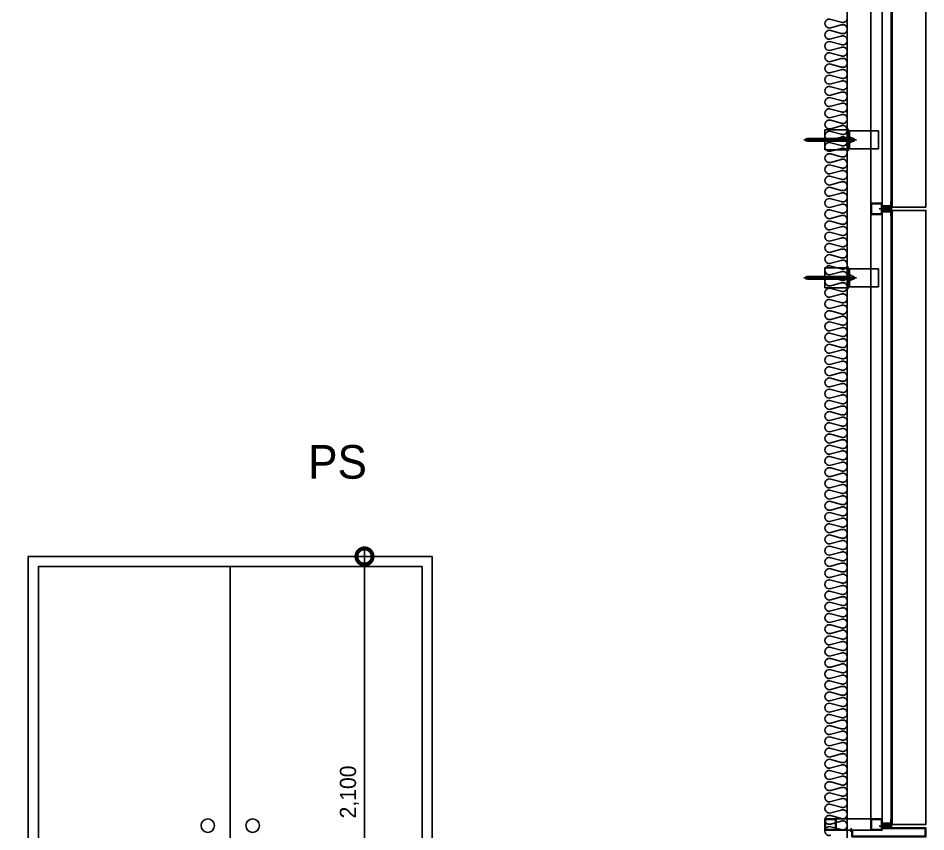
# Model space of a CAD drawing. Header units: millimetres. Extents: x -75040 to 92617, y -36837 to 48530.
# Drawn here: x 41605 to 45650, y 622 to 4250 of the extents above; entities that cross this region are included whole.
import ezdxf
from ezdxf.enums import TextEntityAlignment as Align

# ---------------------------------------------------------------- set-up
doc = ezdxf.new("R2010")
doc.units = ezdxf.units.MM
doc.header["$LTSCALE"] = 60
doc.layers.get('Defpoints').update_dxf_attribs({"color": 151})
for name, color, linetype in [('A-DIM', 7, 'Continuous'), ('A-DOOR-ELE', 5, 'Continuous'), ('A-ELE-9', 9, 'Continuous'), ('A-ETC', 7, 'Continuous'), ('A-ETC-8', 8, 'Continuous'), ('A-FIN', 6, 'Continuous'), ('A-FIN-9', 7, 'Continuous'), ('A-HAT-MATL', 8, 'Continuous')]:
    doc.layers.add(name, color=color, linetype=linetype)
for name, color, linetype, plot in [('NOPLOT', 191, 'Continuous', False), ('NOPLOT-DIM', 191, 'Continuous', False), ('NOPLOT-TEXT', 11, 'Continuous', False)]:
    doc.layers.add(name, color=color, linetype=linetype, plot=plot)
doc.styles.add('Gdim', font='')
doc.styles.add('Gtx', font='')
doc.styles.get('Gdim').set_extended_font_data('Dotum')
doc.styles.get('Gtx').set_extended_font_data('Dotum')
doc.dimstyles.new('Gdim30(INT)', dxfattribs={"dimscale": 24, "dimtxt": 3, "dimasz": 1, "dimexe": 1.5, "dimexo": 2, "dimgap": 1, "dimtad": 1, "dimdec": 0, "dimzin": 0, "dimdsep": 46, "dimlunit": 6, "dimtxsty": 'Gdim', "dimblk": 'ToneDOT', "dimcen": 1.5, "dimdle": 1.5, "dimclrd": 1, "dimclre": 1, "dimclrt": 256, "dimadec": 1, "dimazin": 0, "dimtfac": 1, "dimtdec": 0, "dimtix": 1, "dimtmove": 2, "dimatfit": 3, "dimldrblk": 'DOT', "dimfxl": 1, "dimtolj": 1, "dimtzin": 0, "dimlwd": -1, "dimlwe": -1, "dimarcsym": 0})

# ---------------------------------------------------------------- blocks, each defined once
blk = doc.blocks.new('ToneDOT')
at = {"layer": 'A-DIM', "color": 1, "linetype": 'ByBlock'}
blk.add_line((1.5, 0), (-1.5, 0), dxfattribs=at)
at = {"layer": 'A-DIM', "color": 1, "linetype": 'ByBlock', "const_width": 3}
blk.add_lwpolyline([(0.375, 0, 1), (-0.375, 0, 1)], format="xyb", close=True, dxfattribs=at)
blk = doc.blocks.new('*D15')
at = {"layer": 'Defpoints', "color": 0, "transparency": 16777216}
for p in [(-9322.5, 2100), (-9322.5, 0, 0), (-9112.8, 0, 0)]:
    blk.add_point(p, dxfattribs=at)
at = {"layer": 'NOPLOT-DIM', "color": 1, "transparency": 16777216}
for p, q in [((-9274.5, 2100, 0), (-9076.8, 2100, 0)), ((-9112.8, 2076, 0), (-9112.8, 24, 0)), ((-9274.5, 0, 0), (-9076.8, 0, 0))]:
    blk.add_line(p, q, dxfattribs=at)
at = {"layer": 'NOPLOT-DIM', "color": 1, "transparency": 16777216, "xscale": 24, "yscale": 24, "zscale": 24}
for p, rotation in [((-9112.8, 2100, 0), 90), ((-9112.8, 0, 0), 270)]:
    blk.add_blockref('ToneDOT', p, dxfattribs=dict(at, rotation=rotation))
at = {"layer": 'NOPLOT-DIM', "transparency": 16777216, "insert": (-9179.8, 1050, 0), "char_height": 72, "attachment_point": 5, "rotation": 90, "style": 'Gdim'}
blk.add_mtext('\\A1;2,100', dxfattribs=at)
blk = doc.blocks.new('_Dot')
at = {"color": 0, "linetype": 'ByBlock', "lineweight": -2}
blk.add_line((-0.5, 0), (-1, 0), dxfattribs=at)
at = {"color": 0, "linetype": 'ByBlock', "const_width": 0.5}
blk.add_lwpolyline([(-0.25, 0, 1), (0.25, 0, 1)], format="xyb", close=True, dxfattribs=at)
blk = doc.blocks.new('*D16')
at = {"layer": 'Defpoints', "color": 0, "transparency": 16777216}
for p in [(-8811.2, 603.9), (-10611.2, 427.6), (-8811.2, 427.6)]:
    blk.add_point(p, dxfattribs=at)
at = {"layer": 'NOPLOT-DIM', "color": 1, "transparency": 16777216}
for p, q in [((-10611.2, 475.6), (-10611.2, 639.9)), ((-8811.2, 475.6), (-8811.2, 639.9)), ((-10587.2, 603.9), (-8835.2, 603.9))]:
    blk.add_line(p, q, dxfattribs=at)
at = {"layer": 'NOPLOT-DIM', "color": 1, "transparency": 16777216, "xscale": 24, "yscale": 24, "zscale": 24, "rotation": 180}
blk.add_blockref('ToneDOT', (-10611.2, 603.9), dxfattribs=at)
at = {"layer": 'NOPLOT-DIM', "color": 1, "transparency": 16777216, "xscale": 24, "yscale": 24, "zscale": 24}
blk.add_blockref('ToneDOT', (-8811.2, 603.9), dxfattribs=at)
at = {"layer": 'NOPLOT-DIM', "transparency": 16777216, "insert": (-9711.2, 670.9), "char_height": 72, "attachment_point": 5, "style": 'Gdim'}
blk.add_mtext('\\A1;1,800', dxfattribs=at)
blk = doc.blocks.new('A$C632c858f')
at = {"layer": 'A-ETC-8'}
blk.add_arc((-2.8, 0), 24, 341.8248, 18.1752, dxfattribs=at)
blk.add_ellipse((34, 0), major_axis=(7.59, 0), ratio=0.987937, dxfattribs=at)
at = {"layer": 'NOPLOT'}
blk.add_line((0, 0), (58.4, 0), dxfattribs=at)
for points in [[(0, 7.5), (41, 7.5)], [(0, -7.5), (41, -7.5)]]:
    blk.add_lwpolyline(points, dxfattribs=at)
blk = doc.blocks.new('A$Cae507117')
at = {"layer": 'A-ETC-8'}
for points in [[(-50, 0), (-50, -50), (0, -50), (0, 0)], [(-46.8, -3.2), (-46.8, -46.8), (-3.2, -46.8), (-3.2, -3.2)]]:
    blk.add_lwpolyline(points, close=True, dxfattribs=at)
blk = doc.blocks.new('너트 M12')
for p, q in [((-9, 0), (9, 0)), ((-9.5, -9), (-9.5, -0.5)), ((9, -9.5), (-9, -9.5)), ((0, -8.3), (0, -1.2)), ((9.5, -0.5), (9.5, -9))]:
    blk.add_line(p, q)
for centre, start, end in [((-9, -0.5), 90, 180), ((-9, -9), 180, 270), ((9, -0.5), 0, 90), ((9, -9), 270, 0)]:
    blk.add_arc(centre, 0.5, start, end)
at = {"extrusion": (0, 0, -1)}
for centre, major_axis, ratio, start_param, end_param in [((-4.8, -0.9), (-4.75, 0.31), 0.185359, -0.024388, 3.141593), ((4.8, -0.9), (4.75, 0.31), 0.185108, 3.141593, 6.30754), ((-4.8, -8.6), (4.75, 0.31), 0.187111, 0, 3.166211), ((4.8, -8.6), (-4.75, 0.31), 0.185991, 3.117121, 6.283185)]:
    blk.add_ellipse(centre, major_axis=major_axis, ratio=ratio, start_param=start_param, end_param=end_param, dxfattribs=at)
blk = doc.blocks.new('A$C72d8c3b6')
at = {"layer": 'A-ETC-8'}
for p, q in [((94, 0), (-141, 0)), ((-131, 4.5), (-129.5, 6)), ((-121, 4.5), (-131, 4.5)), ((-131, -4.5), (-131, 4.5)), ((-121, 6), (-129.5, 6)), ((-129.5, -6), (-129.5, 6)), ((0, 6), (-109.5, 6)), ((0, 6), (54, 6)), ((54, -6), (54, 6)), ((54, 6), (57, 6)), ((57, -6), (57, 6)), ((71, 4.5), (57, 4.5)), ((57.6, 6.2), (57.6, -6.2)), ((60.6, 6.2), (57.6, 6.2)), ((60.6, 6.2), (75.6, 6.2)), ((61.6, -2), (61.6, 2)), ((65.6, 1.5), (65.6, 2)), ((66.1, 1), (72.7, 1)), ((71, 4.5), (82, 6)), ((76.1, 2.7), (74.3, 1.5)), ((76.6, 5.2), (76.6, 3.5)), ((82, 6), (82.5, 6)), ((84, 4.5), (84, -4.5)), ((-120.8, -4.5), (-131, -4.5)), ((-131, -4.5), (-129.5, -6)), ((-121, -6), (-129.5, -6)), ((-109.5, -6), (0, -6)), ((54, -6), (0, -6)), ((57, -6), (54, -6)), ((71, -4.5), (57, -4.5)), ((60.6, -6.2), (57.6, -6.2)), ((75.6, -6.2), (60.6, -6.2)), ((65.6, -2), (65.6, -1.5)), ((66.1, -1), (72.7, -1)), ((82, -6), (71, -4.5)), ((76.1, -2.7), (74.3, -1.5)), ((76.6, -3.5), (76.6, -5.2)), ((82.5, -6), (82, -6))]:
    blk.add_line(p, q, dxfattribs=at)
blk.add_lwpolyline([(-103.5, 47.5), (-103.5, -47.5, 0.414214), (-102.5, -48.5), (-100, -48.5), (-100, 48.5), (-102.5, 48.5, 0.414214)], format="xyb", close=True, dxfattribs=at)
for points in [[(-100, 44.5), (-100, -44.5), (0, -44.5), (0, 44.5)], [(-238.5, 40), (-103.5, 40), (-103.5, -40), (-238.5, -40)], [(-109.5, 15), (-109.5, -15), (-111.5, -15), (-111.5, 15)], [(-103.5, -40), (-109.5, -40), (-109.5, 40), (-103.5, 40)]]:
    blk.add_lwpolyline(points, close=True, dxfattribs=at)
for centre, radius, start, end in [((63.6, 2), 2, 90, 180), ((63.6, 2), 2, 0, 90), ((66.1, 1.5), 0.5, 180, 270), ((72.7, 4), 3, 270, 303.6901), ((75.6, 5.2), 1, 0, 90), ((75.6, 3.5), 1, 303.6901, 0), ((82.5, 4.5), 1.5, 0, 90), ((63.6, -2), 2, 180, 270), ((63.6, -2), 2, 270, 0), ((66.1, -1.5), 0.5, 90, 180), ((72.7, -4), 3, 56.3099, 90), ((75.6, -5.2), 1, 270, 0), ((75.6, -3.5), 1, 0, 56.3099), ((82.5, -4.5), 1.5, 270, 0)]:
    blk.add_arc(centre, radius, start, end, dxfattribs=at)
at = {"layer": 'A-ETC-8', "rotation": 270}
blk.add_blockref('너트 M12', (-111.5, 0), dxfattribs=at)
blk = doc.blocks.new('A$C6e4c1c5a')
at = {"layer": 'A-DOOR-ELE'}
blk.add_line((936, 81), (936, 2091), dxfattribs=at)
at = {"layer": 'A-DOOR-ELE', "elevation": 0}
for points in [[(1836, 2136), (36, 2136), (36, 36), (1836, 36)], [(1791, 2091), (81, 2091), (81, 81), (1791, 81)]]:
    blk.add_lwpolyline(points, close=True, dxfattribs=at)
at = {"layer": 'A-DOOR-ELE'}
for centre in [(836, 936), (1036, 936)]:
    blk.add_circle(centre, 30, dxfattribs=at)
at = {"layer": 'NOPLOT-DIM'}
for base, p1, p2, angle, picture, middle in [((1534.4, 36, 0), (1324.7, 2136), (1324.7, 36, 0), 90, '*D15', (1467.4, 1086, 0)), ((1836, 639.9), (36, 463.6), (1836, 463.6), 180, '*D16', (936, 706.9))]:
    dim = blk.add_linear_dim(base=base, p1=p1, p2=p2, angle=angle, dimstyle='Gdim30(INT)', dxfattribs=at)
    dim.commit()
    dim.dimension.update_dxf_attribs({"geometry": picture, "text_midpoint": middle, "insert": (10647.2, 36)})

msp = doc.modelspace()

# ---------------------------------------------------------------- linework, layer by layer
at = {"layer": 'A-ELE-9', "elevation": 0}
for points in [[(45500, 6192.5), (45650, 6192.5), (45650, 3407.5), (45500, 3407.5)], [(45500, 3392.5), (45650, 3392.5), (45650, 655), (45500, 655)]]:
    msp.add_lwpolyline(points, dxfattribs=at)
at = {"layer": 'A-ETC'}
msp.add_line((45317.1, 622.3), (45317.1, 638.6), dxfattribs=at)
at = {"layer": 'A-ETC-8'}
for p, q in [((45405, 47009.7), (45405, 680)), ((45455, 680), (45455, 47009.7)), ((45405, 680), (45250, 680)), ((45250, 630), (45405, 630))]:
    msp.add_line(p, q, dxfattribs=at)
at = {"layer": 'A-ETC-8', "elevation": 0}
for points in [[(45492, 3411.5), (45457, 3411.5), (45457, 3400.5), (45455, 3400.5), (45455, 3413.5), (45490.3, 3413.5, -0.226541), (45494, 3417.2), (45494, 3431.9), (45496, 3431.9), (45496, 3415.5, 0.414214)], [(45492, 3388.5), (45457, 3388.5), (45457, 3399.5), (45455, 3399.5), (45455, 3386.5), (45490.3, 3386.5, 0.226541), (45494, 3382.8), (45494, 3368.1), (45496, 3368.1), (45496, 3384.5, -0.414214)], [(45492, 659), (45457, 659), (45457, 648), (45455, 648), (45455, 661), (45490.3, 661, -0.226541), (45494, 664.7), (45494, 679.4), (45496, 679.4), (45496, 663, 0.414214)]]:
    msp.add_lwpolyline(points, format="xyb", close=True, dxfattribs=at)
at = {"layer": 'A-FIN', "elevation": 0}
for points in [[(45459, 6188.5), (45459, 6192.5), (45500, 6192.5), (45500, 3407.5), (45459, 3407.5), (45459, 3411.5), (45496, 3411.5), (45496, 6188.5), (45459, 6188.5)], [(45459, 659), (45459, 655), (45500, 655), (45500, 3392.5), (45459, 3392.5), (45459, 3388.5), (45496, 3388.5), (45496, 659), (45459, 659)]]:
    msp.add_lwpolyline(points, close=True, dxfattribs=at)
at = {"layer": 'A-FIN-9', "elevation": 0}
msp.add_lwpolyline([(45320, 600), (45320, 627), (45313, 627), (45313, 627), (45313, 630), (45323, 630), (45323, 603), (45647, 603), (45647, 637), (45455, 637), (45455, 647), (45458, 647), (45458, 647), (45458, 640), (45650, 640), (45650, 600)], close=True, dxfattribs=at)
at = {"layer": 'A-HAT-MATL'}
msp.add_line((45300, -252), (45300, 47009.7), dxfattribs=at)
at = {"layer": 'A-HAT-MATL', "elevation": 0}
msp.add_lwpolyline([(45227.1, 607.1, -1.449198), (45227.1, 644.5), (45272.9, 632.1, 0.524856), (45300, 650.8, 0.524856), (45272.9, 669.5), (45227.1, 657.1, -1.449198), (45227.1, 694.5), (45272.9, 682.1, 0.524856), (45300, 700.8, 0.524856), (45272.9, 719.5), (45227.1, 707.1, -1.449198), (45227.1, 744.5), (45272.9, 732.1, 0.524856), (45300, 750.8, 0.524856), (45272.9, 769.5), (45227.1, 757.1, -1.449198), (45227.1, 794.5), (45272.9, 782.1, 0.524856), (45300, 800.8, 0.524856), (45272.9, 819.5), (45227.1, 807.1, -1.449198), (45227.1, 844.5), (45272.9, 832.1, 0.524856), (45300, 850.8, 0.524856), (45272.9, 869.5), (45227.1, 857.1, -1.449198), (45227.1, 894.5), (45272.9, 882.1, 0.524856), (45300, 900.8, 0.524856), (45272.9, 919.5), (45227.1, 907.1, -1.449198), (45227.1, 944.5), (45272.9, 932.1, 0.524856), (45300, 950.8, 0.524856), (45272.9, 969.5), (45227.1, 957.1, -1.449198), (45227.1, 994.5), (45272.9, 982.1, 0.524856), (45300, 1000.8, 0.524856), (45272.9, 1019.5), (45227.1, 1007.1, -1.449198), (45227.1, 1044.5), (45272.9, 1032.1, 0.524856), (45300, 1050.8, 0.524856), (45272.9, 1069.5), (45227.1, 1057.1, -1.449198), (45227.1, 1094.5), (45272.9, 1082.1, 0.524856), (45300, 1100.8, 0.524856), (45272.9, 1119.5), (45227.1, 1107.1, -1.449198), (45227.1, 1144.5), (45272.9, 1132.1, 0.524856), (45300, 1150.8, 0.524856), (45272.9, 1169.5), (45227.1, 1157.1, -1.449198), (45227.1, 1194.5), (45272.9, 1182.1, 0.524856), (45300, 1200.8, 0.524856), (45272.9, 1219.5), (45227.1, 1207.1, -1.449198), (45227.1, 1244.5), (45272.9, 1232.1, 0.524856), (45300, 1250.8, 0.524856), (45272.9, 1269.5), (45227.1, 1257.1, -1.449198), (45227.1, 1294.5), (45272.9, 1282.1, 0.524856), (45300, 1300.8, 0.524856), (45272.9, 1319.5), (45227.1, 1307.1, -1.449198), (45227.1, 1344.5), (45272.9, 1332.1, 0.524856), (45300, 1350.8, 0.524856), (45272.9, 1369.5), (45227.1, 1357.1, -1.449198), (45227.1, 1394.5), (45272.9, 1382.1, 0.524856), (45300, 1400.8, 0.524856), (45272.9, 1419.5), (45227.1, 1407.1, -1.449198), (45227.1, 1444.5), (45272.9, 1432.1, 0.524856), (45300, 1450.8, 0.524856), (45272.9, 1469.5), (45227.1, 1457.1, -1.449198), (45227.1, 1494.5), (45272.9, 1482.1, 0.524856), (45300, 1500.8, 0.524856), (45272.9, 1519.5), (45227.1, 1507.1, -1.449198), (45227.1, 1544.5), (45272.9, 1532.1, 0.524856), (45300, 1550.8, 0.524856), (45272.9, 1569.5), (45227.1, 1557.1, -1.449198), (45227.1, 1594.5), (45272.9, 1582.1, 0.524856), (45300, 1600.8, 0.524856), (45272.9, 1619.5), (45227.1, 1607.1, -1.449198), (45227.1, 1644.5), (45272.9, 1632.1, 0.524856), (45300, 1650.8, 0.524856), (45272.9, 1669.5), (45227.1, 1657.1, -1.449198), (45227.1, 1694.5), (45272.9, 1682.1, 0.524856), (45300, 1700.8, 0.524856), (45272.9, 1719.5), (45227.1, 1707.1, -1.449198), (45227.1, 1744.5), (45272.9, 1732.1, 0.524856), (45300, 1750.8, 0.524856), (45272.9, 1769.5), (45227.1, 1757.1, -1.449198), (45227.1, 1794.5), (45272.9, 1782.1, 0.524856), (45300, 1800.8, 0.524856), (45272.9, 1819.5), (45227.1, 1807.1, -1.449198), (45227.1, 1844.5), (45272.9, 1832.1, 0.524856), (45300, 1850.8, 0.524856), (45272.9, 1869.5), (45227.1, 1857.1, -1.449198), (45227.1, 1894.5), (45272.9, 1882.1, 0.524856), (45300, 1900.8, 0.524856), (45272.9, 1919.5), (45227.1, 1907.1, -1.449198), (45227.1, 1944.5), (45272.9, 1932.1, 0.524856), (45300, 1950.8, 0.524856), (45272.9, 1969.5), (45227.1, 1957.1, -1.449198), (45227.1, 1994.5), (45272.9, 1982.1, 0.524856), (45300, 2000.8, 0.524856), (45272.9, 2019.5), (45227.1, 2007.1, -1.449198), (45227.1, 2044.5), (45272.9, 2032.1, 0.524856), (45300, 2050.8, 0.524856), (45272.9, 2069.5), (45227.1, 2057.1, -1.449198), (45227.1, 2094.5), (45272.9, 2082.1, 0.524856), (45300, 2100.8, 0.524856), (45272.9, 2119.5), (45227.1, 2107.1, -1.449198), (45227.1, 2144.5), (45272.9, 2132.1, 0.524856), (45300, 2150.8, 0.524856), (45272.9, 2169.5), (45227.1, 2157.1, -1.449198), (45227.1, 2194.5), (45272.9, 2182.1, 0.524856), (45300, 2200.8, 0.524856), (45272.9, 2219.5), (45227.1, 2207.1, -1.449198), (45227.1, 2244.5), (45272.9, 2232.1, 0.524856), (45300, 2250.8, 0.524856), (45272.9, 2269.5), (45227.1, 2257.1, -1.449198), (45227.1, 2294.5), (45272.9, 2282.1, 0.524856), (45300, 2300.8, 0.524856), (45272.9, 2319.5), (45227.1, 2307.1, -1.449198), (45227.1, 2344.5), (45272.9, 2332.1, 0.524856), (45300, 2350.8, 0.524856), (45272.9, 2369.5), (45227.1, 2357.1, -1.449198), (45227.1, 2394.5), (45272.9, 2382.1, 0.524856), (45300, 2400.8, 0.524856), (45272.9, 2419.5), (45227.1, 2407.1, -1.449198), (45227.1, 2444.5), (45272.9, 2432.1, 0.524856), (45300, 2450.8, 0.524856), (45272.9, 2469.5), (45227.1, 2457.1, -1.449198), (45227.1, 2494.5), (45272.9, 2482.1, 0.524856), (45300, 2500.8, 0.524856), (45272.9, 2519.5), (45227.1, 2507.1, -1.449198), (45227.1, 2544.5), (45272.9, 2532.1, 0.524856), (45300, 2550.8, 0.524856), (45272.9, 2569.5), (45227.1, 2557.1, -1.449198), (45227.1, 2594.5), (45272.9, 2582.1, 0.524856), (45300, 2600.8, 0.524856), (45272.9, 2619.5), (45227.1, 2607.1, -1.449198), (45227.1, 2644.5), (45272.9, 2632.1, 0.524856), (45300, 2650.8, 0.524856), (45272.9, 2669.5), (45227.1, 2657.1, -1.449198), (45227.1, 2694.5), (45272.9, 2682.1, 0.524856), (45300, 2700.8, 0.524856), (45272.9, 2719.5), (45227.1, 2707.1, -1.449198), (45227.1, 2744.5), (45272.9, 2732.1, 0.524856), (45300, 2750.8, 0.524856), (45272.9, 2769.5), (45227.1, 2757.1, -1.449198), (45227.1, 2794.5), (45272.9, 2782.1, 0.524856), (45300, 2800.8, 0.524856), (45272.9, 2819.5), (45227.1, 2807.1, -1.449198), (45227.1, 2844.5), (45272.9, 2832.1, 0.524856), (45300, 2850.8, 0.524856), (45272.9, 2869.5), (45227.1, 2857.1, -1.449198), (45227.1, 2894.5), (45272.9, 2882.1, 0.524856), (45300, 2900.8, 0.524856), (45272.9, 2919.5), (45227.1, 2907.1, -1.449198), (45227.1, 2944.5), (45272.9, 2932.1, 0.524856), (45300, 2950.8, 0.524856), (45272.9, 2969.5), (45227.1, 2957.1, -1.449198), (45227.1, 2994.5), (45272.9, 2982.1, 0.524856), (45300, 3000.8, 0.524856), (45272.9, 3019.5), (45227.1, 3007.1, -1.449198), (45227.1, 3044.5), (45272.9, 3032.1, 0.524856), (45300, 3050.8, 0.524856), (45272.9, 3069.5), (45227.1, 3057.1, -1.449198), (45227.1, 3094.5), (45272.9, 3082.1, 0.524856), (45300, 3100.8, 0.524856), (45272.9, 3119.5), (45227.1, 3107.1, -1.449198), (45227.1, 3144.5), (45272.9, 3132.1, 0.524856), (45300, 3150.8, 0.524856), (45272.9, 3169.5), (45227.1, 3157.1, -1.449198), (45227.1, 3194.5), (45272.9, 3182.1, 0.524856), (45300, 3200.8, 0.524856), (45272.9, 3219.5), (45227.1, 3207.1, -1.449198), (45227.1, 3244.5), (45272.9, 3232.1, 0.524856), (45300, 3250.8, 0.524856), (45272.9, 3269.5), (45227.1, 3257.1, -1.449198), (45227.1, 3294.5), (45272.9, 3282.1, 0.524856), (45300, 3300.8, 0.524856), (45272.9, 3319.5), (45227.1, 3307.1, -1.449198), (45227.1, 3344.5), (45272.9, 3332.1, 0.524856), (45300, 3350.8, 0.524856), (45272.9, 3369.5), (45227.1, 3357.1, -1.449198), (45227.1, 3394.5), (45272.9, 3382.1, 0.524856), (45300, 3400.8, 0.524856), (45272.9, 3419.5), (45227.1, 3407.1, -1.449198), (45227.1, 3444.5), (45272.9, 3432.1, 0.524856), (45300, 3450.8, 0.524856), (45272.9, 3469.5), (45227.1, 3457.1, -1.449198), (45227.1, 3494.5), (45272.9, 3482.1, 0.524856), (45300, 3500.8, 0.524856), (45272.9, 3519.5), (45227.1, 3507.1, -1.449198), (45227.1, 3544.5), (45272.9, 3532.1, 0.524856), (45300, 3550.8, 0.524856), (45272.9, 3569.5), (45227.1, 3557.1, -1.449198), (45227.1, 3594.5), (45272.9, 3582.1, 0.524856), (45300, 3600.8, 0.524856), (45272.9, 3619.5), (45227.1, 3607.1, -1.449198), (45227.1, 3644.5), (45272.9, 3632.1, 0.524856), (45300, 3650.8, 0.524856), (45272.9, 3669.5), (45227.1, 3657.1, -1.449198), (45227.1, 3694.5), (45272.9, 3682.1, 0.524856), (45300, 3700.8, 0.524856), (45272.9, 3719.5), (45227.1, 3707.1, -1.449198), (45227.1, 3744.5), (45272.9, 3732.1, 0.524856), (45300, 3750.8, 0.524856), (45272.9, 3769.5), (45227.1, 3757.1, -1.449198), (45227.1, 3794.5), (45272.9, 3782.1, 0.524856), (45300, 3800.8, 0.524856), (45272.9, 3819.5), (45227.1, 3807.1, -1.449198), (45227.1, 3844.5), (45272.9, 3832.1, 0.524856), (45300, 3850.8, 0.524856), (45272.9, 3869.5), (45227.1, 3857.1, -1.449198), (45227.1, 3894.5), (45272.9, 3882.1, 0.524856), (45300, 3900.8, 0.524856), (45272.9, 3919.5), (45227.1, 3907.1, -1.449198), (45227.1, 3944.5), (45272.9, 3932.1, 0.524856), (45300, 3950.8, 0.524856), (45272.9, 3969.5), (45227.1, 3957.1, -1.449198), (45227.1, 3994.5), (45272.9, 3982.1, 0.524856), (45300, 4000.8, 0.524856), (45272.9, 4019.5), (45227.1, 4007.1, -1.449198), (45227.1, 4044.5), (45272.9, 4032.1, 0.524856), (45300, 4050.8, 0.524856), (45272.9, 4069.5), (45227.1, 4057.1, -1.449198), (45227.1, 4094.5), (45272.9, 4082.1, 0.524856), (45300, 4100.8, 0.524856), (45272.9, 4119.5), (45227.1, 4107.1, -1.449198), (45227.1, 4144.5), (45272.9, 4132.1, 0.524856), (45300, 4150.8, 0.524856), (45272.9, 4169.5), (45227.1, 4157.1, -1.449198), (45227.1, 4194.5), (45272.9, 4182.1, 0.524856), (45300, 4200.8, 0.524856), (45272.9, 4219.5), (45227.1, 4207.1, -1.449198), (45227.1, 4244.5), (45272.9, 4232.1, 0.524856), (45300, 4250.8, 0.524856)], format="xyb", dxfattribs=at)

# ---------------------------------------------------------------- block references
at = {"layer": 'A-DOOR-ELE'}
msp.add_blockref('A$C6e4c1c5a', (41614, -286), dxfattribs=at)
at = {"layer": 'A-ETC-8', "rotation": 180}
for name, p in [('A$C72d8c3b6', (45200, 3707.5)), ('A$Cae507117', (45405, 3375)), ('A$C632c858f', (45500, 3400))]:
    msp.add_blockref(name, p, dxfattribs=at)
at = {"layer": 'A-ETC-8', "xscale": -1}
for name, p in [('A$C72d8c3b6', (45200, 3092.5)), ('A$Cae507117', (45200, 680)), ('A$Cae507117', (45405, 680)), ('A$C632c858f', (45500, 647.5))]:
    msp.add_blockref(name, p, dxfattribs=at)

# ---------------------------------------------------------------- texts
at = {"layer": 'NOPLOT-TEXT', "style": 'Gtx'}
msp.add_text('PS', height=150, dxfattribs=at).set_placement((43028.4, 2271.7), align=Align.MIDDLE)

doc.saveas('drawing.dxf')
